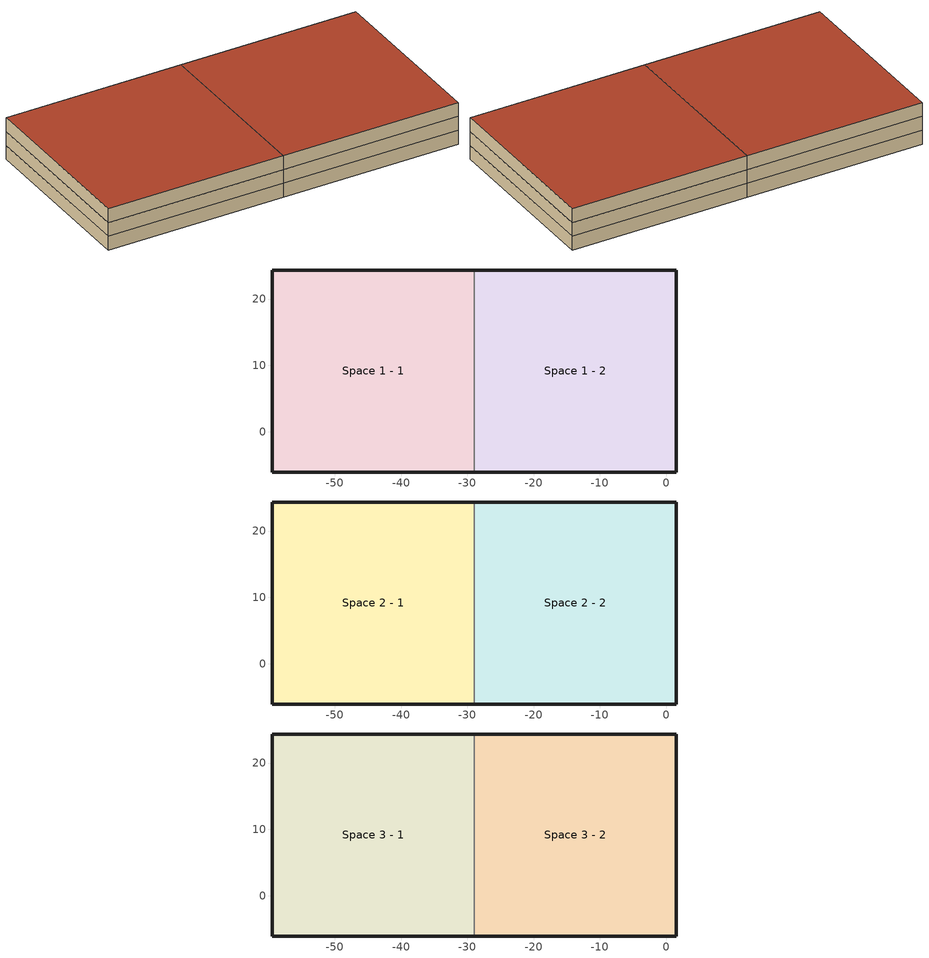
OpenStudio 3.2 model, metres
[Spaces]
Space 1 - 1
 floor ground: -28.96,24.38 -28.96,-6.1 -59.44,-6.1 -59.44,24.38 z0
 wall outside: -28.96,24.38 -59.44,24.38 -59.44,-6.1 -28.96,-6.1 z0:2.44
 wall to Space 1 - 2: -28.96,-6.1 -28.96,24.38 z0:2.44
Space 1 - 2
 floor ground: 1.52,24.38 1.52,-6.1 -28.96,-6.1 -28.96,24.38 z0
 wall outside: -28.96,-6.1 1.52,-6.1 1.52,24.38 -28.96,24.38 z0:2.44
Space 2 - 1
 floor to Space 1 - 1: -28.96,24.38 -28.96,-6.1 -59.44,-6.1 -59.44,24.38 z2.44
 wall outside: -28.96,24.38 -59.44,24.38 -59.44,-6.1 -28.96,-6.1 z2.44:4.88
 wall to Space 2 - 2: -28.96,-6.1 -28.96,24.38 z2.44:4.88
Space 2 - 2
 floor to Space 1 - 2: 1.52,24.38 1.52,-6.1 -28.96,-6.1 -28.96,24.38 z2.44
 wall outside: -28.96,-6.1 1.52,-6.1 1.52,24.38 -28.96,24.38 z2.44:4.88
Space 3 - 1
 floor to Space 2 - 1: -28.96,24.38 -28.96,-6.1 -59.44,-6.1 -59.44,24.38 z4.88
 wall outside: -28.96,24.38 -59.44,24.38 -59.44,-6.1 -28.96,-6.1 z4.88:7.32
 wall to Space 3 - 2: -28.96,-6.1 -28.96,24.38 z4.88:7.32
 roof outside: -59.44,24.38 -59.44,-6.1 -28.96,-6.1 -28.96,24.38 z7.32
Space 3 - 2
 floor to Space 2 - 2: 1.52,24.38 1.52,-6.1 -28.96,-6.1 -28.96,24.38 z4.88
 wall outside: -28.96,-6.1 1.52,-6.1 1.52,24.38 -28.96,24.38 z4.88:7.32
 roof outside: -28.96,24.38 -28.96,-6.1 1.52,-6.1 1.52,24.38 z7.32
[Building]
Building 1: North Axis {deg}=-0
[Site]
Site 1
[Space]
Name | Building Story | Thermal Zone
Space 1 - 1; Space 1 - 2 | Story 1 | Thermal Zone 1
Space 2 - 1; Space 2 - 2 | Story 2 | Thermal Zone 2
Space 3 - 1; Space 3 - 2 | Story 3 | Thermal Zone 3
[ThermalZone] Multiplier=1; Use Ideal Air Loads=No
Thermal Zone 1; Thermal Zone 2; Thermal Zone 3
[Sizing:Zone] Zone Cooling Design Supply Air Temperature Input Method=SupplyAirTemperature; Zone Cooling Design Supply Air Temperature {C}=14; Zone Cooling Design Supply Air Temperature Difference {deltaC}=11.11; Zone Heating Design Supply Air Temperature Input Method=SupplyAirTemperature; Zone Heating Design Supply Air Temperature {C}=40; Zone Heating Design Supply Air Temperature Difference {deltaC}=11.11; Zone Cooling Design Supply Air Humidity Ratio {kg-H2O/kg-air}=0.0085; Zone Heating Design Supply Air Humidity Ratio {kg-H2O/kg-air}=0.008; Cooling Design Air Flow Method=DesignDay; Heating Design Air Flow Method=DesignDay; Account for Dedicated Outdoor Air System=No; Dedicated Outdoor Air System Control Strategy=NeutralSupplyAir; Dedicated Outdoor Air Low Setpoint Temperature for Design {C}=autosize; Dedicated Outdoor Air High Setpoint Temperature for Design {C}=autosize
Thermal Zone 1; Thermal Zone 2; Thermal Zone 3
[BuildingStory] Nominal Floor to Floor Height {m}=2.4384; Nominal Floor to Ceiling Height {m}=2.4384
Name | Nominal Z Coordinate {m}
Story 1 | 0
Story 2 | 2.4384
Story 3 | 4.8768
